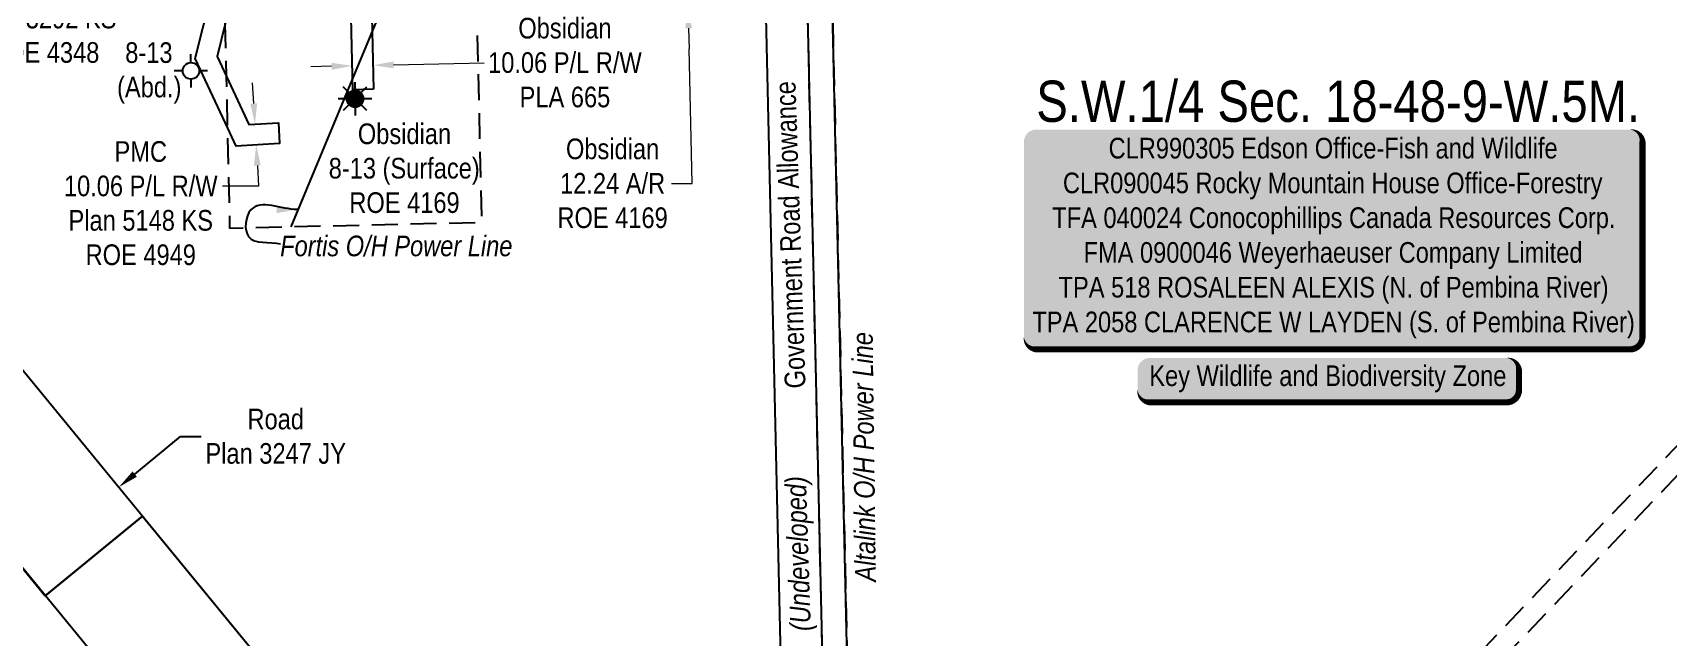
# Model space of a CAD drawing. Extents: x 610781 to 613451, y 5887607 to 5892660.
# Drawn here: x 612138 to 612931, y 5888916 to 5889209 of the extents above; entities that cross this region are included whole.
import ezdxf
from ezdxf.enums import TextEntityAlignment as Align

# ---------------------------------------------------------------- set-up
doc = ezdxf.new("R2010")
doc.units = 0
doc.header["$LTSCALE"] = 5
doc.header["$PDSIZE"] = -1.5
doc.linetypes.add('foc-ACCESSROAD', pattern=[3.75, 2.5, -1.25])
doc.linetypes.add('foc-FLOWLINE', pattern=[3.75, 2.5, -1.25])
doc.layers.get('Defpoints').update_dxf_attribs({"color": 9})
for name, color, linetype in [('AS-POWER', 104, 'foc-POWER'), ('AS-TELUS', 224, 'foc-TEL'), ('AS-WILDLIFE-BLOCK', 131, 'Continuous'), ('C-RW', 13, 'Continuous'), ('C-SYMBOL', 7, 'Continuous'), ('C-WS', 13, 'foc-ACCESSROAD'), ('C-WS-S', 13, 'Continuous'), ('F-EZE', 190, 'foc-FLOWLINE'), ('F-RW', 190, 'Continuous'), ('L-ROAD-T', 7, 'Continuous'), ('L-SEC', 7, 'Continuous'), ('L-SECLBL', 7, 'Continuous'), ('L-TITLEDB', 4, 'Continuous'), ('L-TITLEDB-T', 4, 'Continuous')]:
    doc.layers.add(name, color=color, linetype=linetype)
for name, color, linetype, lineweight in [('C-AR-T', 13, 'Continuous', 9), ('C-RW-T', 13, 'Continuous', 9), ('C-WS-T', 13, 'Continuous', 9), ('F-EZE-T', 190, 'Continuous', 9), ('F-RW-T', 190, 'Continuous', 9), ('T-TEXT', 48, 'Continuous', 18)]:
    doc.layers.add(name, color=color, linetype=linetype, lineweight=lineweight)
doc.styles.add('175L', font='ARIALN.TTF', dxfattribs={"height": 20})
doc.styles.add('80', font='ARIALN.TTF', dxfattribs={"height": 10})
doc.styles.add('80CG', font='ARIALN.TTF', dxfattribs={"height": 10})
doc.styles.add('80L', font='ARIALN.TTF', dxfattribs={"height": 10})
doc.styles.add('80LS', font='ARIALNI.TTF', dxfattribs={"height": 10})
doc.styles.add('foc-LtypeFont', font='ARIALN.TTF', dxfattribs={"height": 7.35})
doc.linetypes.add('foc-POWER', pattern='A,6,-1,["P",foc-LtypeFont,S=0.2,R=0,X=-0.625,Y=-0.75],-1.24,4', length=12.24)
doc.linetypes.add('foc-POWER-NOLINE', pattern='A,0,-4,["P",foc-LtypeFont,S=0.2,R=0,X=-0.625,Y=-0.75],-8.24', length=12.24)
doc.linetypes.add('foc-TEL', pattern='A,2,-1,["T",foc-LtypeFont,S=0.2,R=0,X=-0.425,Y=-0.75],-1.24,8', length=12.24)
doc.linetypes.add('foc-TEL-NOLINE', pattern='A,0,-2,["T",foc-LtypeFont,S=0.2,R=0,X=-0.425,Y=-0.75],-10.24', length=12.24)
doc.dimstyles.new('Compass 5 000', dxfattribs={"dimscale": 5, "dimtxt": 9, "dimasz": 2, "dimexe": 0.2, "dimexo": 0.0625, "dimgap": 0.5, "dimtad": 0, "dimtih": 1, "dimtoh": 1, "dimzin": 0, "dimdsep": 46, "dimtxsty": '80CG', "dimcen": 0.1, "dimse1": 1, "dimse2": 1, "dimclrd": 256, "dimclrt": 256, "dimaunit": 1, "dimadec": 4, "dimazin": 0, "dimtfac": 0.06, "dimtofl": 0, "dimtmove": 0, "dimatfit": 1, "dimfxl": 0.2, "dimtolj": 1, "dimtzin": 0, "dimlwd": -1, "dimarcsym": 0})

# ---------------------------------------------------------------- blocks, each defined once
blk = doc.blocks.new('*D392')
at = {"layer": 'C-RW-T', "transparency": 16777216}
for p, q in [((612283.24, 5889192.56), (612273.24, 5889192.32)), ((612313.29, 5889193.26), (612357.26, 5889194.3))]:
    blk.add_line(p, q, dxfattribs=at)
for points in [[(612283.2, 5889194.22), (612283.27, 5889190.89), (612293.23, 5889192.79)], [(612313.25, 5889194.93), (612313.33, 5889191.6), (612303.29, 5889193.03)]]:
    blk.add_solid(points, dxfattribs=at)
at = {"layer": 'Defpoints', "color": 0, "transparency": 16777216}
for p in [(612293.2, 5889194.06), (612303.26, 5889194.29), (612303.29, 5889193.03)]:
    blk.add_point(p, dxfattribs=at)
at = {"layer": 'C-RW-T', "transparency": 16777216, "insert": (612396.35, 5889194.3), "char_height": 10, "attachment_point": 5, "style": '80CG'}
blk.add_mtext('\\A1;Obsidian\\P10.06 P/L R/W\\PPLA 665', dxfattribs=at)
blk = doc.blocks.new('GAS')
h = blk.add_hatch(color=255)
h.dxf.hatch_style = 1
edge = h.paths.add_edge_path()
edge.add_arc((0, 0), 0.9, 0, 360)
for p, q in [((0, 0.81), (0, 1.62)), ((-0.81, 0), (-1.62, 0)), ((-0.57, 0.57), (-1.14, 1.14)), ((0.57, 0.57), (1.14, 1.14)), ((1.62, 0), (0.81, 0)), ((-0.57, -0.57), (-1.14, -1.14)), ((0, -0.81), (0, -1.62)), ((1.14, -1.14), (0.57, -0.57))]:
    blk.add_line(p, q)
blk.add_circle((0, 0), 0.8)
blk = doc.blocks.new('GABD')
for p, q in [((0, 0.81), (0, 1.62)), ((-0.81, 0), (-1.62, 0)), ((1.62, 0), (0.81, 0)), ((0, -0.81), (0, -1.62))]:
    blk.add_line(p, q)
blk.add_circle((0, 0), 0.8)
blk = doc.blocks.new('*D500')
at = {"layer": 'Defpoints', "color": 0, "transparency": 16777216}
for p in [(612513.17, 5889256.89), (612525.17, 5889257.17), (612525.64, 5889236.63)]:
    blk.add_point(p, dxfattribs=at)
at = {"layer": 'F-EZE-T', "transparency": 16777216}
for p, q in [((612503.64, 5889236.12), (612493.64, 5889235.9)), ((612535.64, 5889236.86), (612545.63, 5889237.08))]:
    blk.add_line(p, q, dxfattribs=at)
for points in [[(612535.6, 5889238.52), (612535.67, 5889235.19), (612525.64, 5889236.63)], [(612503.6, 5889237.79), (612503.68, 5889234.46), (612513.64, 5889236.35)]]:
    blk.add_solid(points, dxfattribs=at)
at = {"layer": 'F-EZE-T', "transparency": 16777216, "insert": (612623.57, 5889237.08), "char_height": 10, "attachment_point": 5, "style": '80CG'}
blk.add_mtext('\\A1;Altalink\\P12.00 Vegetation Control R/W\\PEZE 880265', dxfattribs=at)
blk = doc.blocks.new('*D514')
at = {"layer": 'C-AR-T', "transparency": 16777216}
for p, q in [((612455.38, 5889251.12), (612455.15, 5889261.12)), ((612456.29, 5889211), (612456.52, 5889201)), ((612458.01, 5889135.81), (612456.52, 5889201)), ((612448.01, 5889135.81), (612458.01, 5889135.81))]:
    blk.add_line(p, q, dxfattribs=at)
for points in [[(612457.04, 5889251.16), (612453.71, 5889251.09), (612455.6, 5889241.13)], [(612457.96, 5889211.04), (612454.63, 5889210.96), (612456.06, 5889221)]]:
    blk.add_solid(points, dxfattribs=at)
at = {"layer": 'Defpoints', "color": 0, "transparency": 16777216}
for p in [(612480.19, 5889241.69), (612456.06, 5889221), (612480.65, 5889221.56)]:
    blk.add_point(p, dxfattribs=at)
at = {"layer": 'C-AR-T', "transparency": 16777216, "insert": (612419.46, 5889135.81), "char_height": 10, "attachment_point": 5, "style": '80CG'}
blk.add_mtext('\\A1;Obsidian\\P12.24 A/R\\PROE 4169', dxfattribs=at)
blk = doc.blocks.new('*D516')
at = {"layer": 'Defpoints', "color": 0, "transparency": 16777216}
for p in [(612247, 5889164.56), (612246.67, 5889154.48), (612247.59, 5889154.53)]:
    blk.add_point(p, dxfattribs=at)
at = {"layer": 'F-RW-T', "transparency": 16777216}
for p, q in [((612245.5, 5889174.49), (612244.92, 5889184.48)), ((612247.25, 5889144.49), (612247.83, 5889134.51))]:
    blk.add_line(p, q, dxfattribs=at)
for points in [[(612247.16, 5889174.59), (612243.83, 5889174.4), (612246.08, 5889164.51)], [(612248.91, 5889144.59), (612245.58, 5889144.4), (612246.67, 5889154.48)]]:
    blk.add_solid(points, dxfattribs=at)
at = {"layer": 'F-RW-T', "transparency": 16777216, "insert": (612190.72, 5889126.21), "char_height": 10, "attachment_point": 5, "style": '80CG'}
blk.add_mtext('\\A1;PMC\\P10.06 P/L R/W\\PPlan 5148 KS\\PROE 4949', dxfattribs=at)
blk = doc.blocks.new('*D517')
at = {"layer": 'Defpoints', "color": 0, "transparency": 16777216}
for p in [(612274.76, 5889223.06), (612289.93, 5889222.79), (612274.75, 5889222.58)]:
    blk.add_point(p, dxfattribs=at)
at = {"layer": 'F-RW-T', "transparency": 16777216}
for p, q in [((612264.75, 5889222.76), (612182.98, 5889224.2)), ((612299.92, 5889222.14), (612309.91, 5889221.97))]:
    blk.add_line(p, q, dxfattribs=at)
for points in [[(612264.78, 5889224.43), (612264.72, 5889221.09), (612274.75, 5889222.58)], [(612299.95, 5889223.81), (612299.89, 5889220.48), (612289.92, 5889222.32)]]:
    blk.add_solid(points, dxfattribs=at)
at = {"layer": 'F-RW-T', "transparency": 16777216, "insert": (612143.9, 5889224.2), "char_height": 10, "attachment_point": 5, "style": '80CG'}
blk.add_mtext('\\A1;Pembina\\P15.24 P/L R/W\\PPlan 3292 KS\\PROE 4348', dxfattribs=at)
blk = doc.blocks.new('*U530')
h = blk.add_hatch(color=255)
edge = h.paths.add_edge_path()
edge.add_line((-144, -54), (144, -54))
edge.add_arc((144, -48), 6, 270, 360)
edge.add_line((150, -48), (150, 46.5))
edge.add_arc((144, 46.5), 6, 0, 90)
edge.add_line((144, 52.5), (-144, 52.5))
edge.add_arc((-144, 46.5), 6, 90, 180)
edge.add_line((-150, 46.5), (-150, -48))
edge.add_arc((-144, -48), 6, 180, 270)
at = {"color": 44, "flags": 128}
blk.add_lwpolyline([(-144, -54, 3, 3, 0), (144, -54, 3, 3, 0.414214), (150, -48, 3, 3, 0), (150, 46.5, 3, 0, 0.414214), (144, 52.5, 0, 0, 0), (-144, 52.5, 0, 0, 0.414214), (-150, 46.5, 0, 0, 0), (-150, -48, 0, 3, 0.414214)], format="xyseb", close=True, dxfattribs=at)
at = {"color": 44, "style": '80'}
blk.add_attdef('ENTER_TEXT_001', (-35.99, -5), '', height=10, dxfattribs=at)
blk = doc.blocks.new('*U525')
h = blk.add_hatch(color=255)
edge = h.paths.add_edge_path()
edge.add_line((-86.5, -11.5), (86.5, -11.5))
edge.add_arc((86.5, -5.5), 6, 270, 360)
edge.add_line((92.5, -5.5), (92.5, 4))
edge.add_arc((86.5, 4), 6, 0, 90)
edge.add_line((86.5, 10), (-86.5, 10))
edge.add_arc((-86.5, 4), 6, 90, 180)
edge.add_line((-92.5, 4), (-92.5, -5.5))
edge.add_arc((-86.5, -5.5), 6, 180, 270)
at = {"color": 131, "flags": 128}
blk.add_lwpolyline([(-86.5, -11.5, 3, 3, 0), (86.5, -11.5, 3, 3, 0.414214), (92.5, -5.5, 3, 3, 0), (92.5, 4, 3, 0, 0.414214), (86.5, 10, 0, 0, 0), (-86.5, 10, 0, 0, 0.414214), (-92.5, 4, 0, 0, 0), (-92.5, -5.5, 0, 3, 0.414214)], format="xyseb", close=True, dxfattribs=at)
at = {"color": 131, "style": '80'}
blk.add_attdef('ENTER_TEXT_001', (-35.99, -5), '', height=10, dxfattribs=at)
blk = doc.blocks.new('*D609')
at = {"layer": 'Defpoints', "color": 0, "transparency": 16777216}
for p in [(612170.55, 5889000.26), (612180.06, 5888988.68), (612123.47, 5888961.6)]:
    blk.add_point(p, dxfattribs=at)
at = {"layer": 'L-TITLEDB-T', "transparency": 16777216}
for p, q in [((612187.79, 5888995.02), (612210.06, 5889013.3)), ((612210.06, 5889013.3), (612220.06, 5889013.3)), ((612125.25, 5888943.68), (612117.52, 5888937.33))]:
    blk.add_line(p, q, dxfattribs=at)
for points in [[(612186.73, 5888996.31), (612188.85, 5888993.73), (612180.06, 5888988.68)], [(612124.19, 5888944.96), (612126.31, 5888942.39), (612132.98, 5888950.02)]]:
    blk.add_solid(points, dxfattribs=at)
at = {"layer": 'L-TITLEDB-T', "transparency": 16777216, "insert": (612256.15, 5889013.3), "char_height": 10, "attachment_point": 5, "style": '80CG'}
blk.add_mtext('\\A1;Road\\PPlan 3247 JY', dxfattribs=at)

msp = doc.modelspace()

# ---------------------------------------------------------------- linework, layer by layer
at = {"layer": 'AS-POWER', "flags": 128}
msp.add_lwpolyline([(612263.614, 5889114.719), (612310.02, 5889226.3), (612525.873, 5889226.388)], dxfattribs=at)
at = {"layer": 'AS-POWER', "linetype": 'foc-POWER-NOLINE', "flags": 128}
msp.add_lwpolyline([(612541.38, 5888547.708), (612537.123, 5888734.37), (612525.873, 5889226.388)], dxfattribs=at)
at = {"layer": 'AS-TELUS', "linetype": 'foc-TEL-NOLINE', "flags": 128}
for points in [[(612027.18, 5889227.101, 0.005064), (612025.732, 5889222.786), (612025.232, 5889221.073), (612024.748, 5889219.356), (612024.278, 5889217.636), (612023.823, 5889215.911), (612023.384, 5889214.182), (612022.959, 5889212.449), (612022.55, 5889210.714), (612022.155, 5889208.974), (612021.776, 5889207.23), (612021.412, 5889205.484), (612021.062, 5889203.735), (612020.729, 5889201.983), (612020.41, 5889200.228), (612020.107, 5889198.469), (612019.819, 5889196.709), (612019.546, 5889194.947), (612019.289, 5889193.181), (612019.047, 5889191.414), (612018.82, 5889189.644), (612018.609, 5889187.873), (612018.413, 5889186.1), (612018.233, 5889184.325), (612018.068, 5889182.549), (612017.918, 5889180.772), (612017.784, 5889178.993), (612017.665, 5889177.213), (612017.562, 5889175.432), (612017.474, 5889173.65), (612017.402, 5889171.868), (612017.345, 5889170.085), (612017.304, 5889168.302), (612017.279, 5889166.519), (612017.268, 5889164.735), (612017.273, 5889162.951), (612017.294, 5889161.167), (612017.331, 5889159.384), (612017.382, 5889157.6), (612017.449, 5889155.818), (612017.532, 5889154.036), (612017.63, 5889152.255), (612017.744, 5889150.475), (612017.873, 5889148.696), (612018.018, 5889146.917), (612018.178, 5889145.141), (612018.353, 5889143.365), (612018.544, 5889141.592), (612018.75, 5889139.82), (612018.972, 5889138.05), (612019.209, 5889136.282), (612019.462, 5889134.516), (612019.729, 5889132.753), (612020.012, 5889130.992), (612020.311, 5889129.233), (612020.624, 5889127.476), (612020.953, 5889125.723), (612021.297, 5889123.973), (612021.656, 5889122.226), (612022.031, 5889120.482), (612022.42, 5889118.741), (612022.825, 5889117.004), (612023.245, 5889115.27), (612023.68, 5889113.54), (612024.129, 5889111.813), (612024.594, 5889110.092), (612025.074, 5889108.373), (612025.569, 5889106.659), (612026.078, 5889104.95), (612026.603, 5889103.245), (612027.142, 5889101.545), (612027.696, 5889099.849), (612028.265, 5889098.158), (612028.847, 5889096.472), (612029.446, 5889094.792), (612030.058, 5889093.117), (612030.685, 5889091.446), (612031.327, 5889089.782), (612031.983, 5889088.123), (612032.653, 5889086.47), (612033.338, 5889084.823), (612034.037, 5889083.182), (612034.75, 5889081.547), (612035.477, 5889079.918), (612036.219, 5889078.295), (612036.974, 5889076.679), (612037.744, 5889075.07), (612038.528, 5889073.468), (612039.325, 5889071.873), (612040.136, 5889070.284), (612040.961, 5889068.702), (612041.8, 5889067.127), (612042.653, 5889065.56), (612043.519, 5889064.001), (612044.398, 5889062.45), (612045.292, 5889060.905), (612046.198, 5889059.368), (612047.117, 5889057.84), (612048.051, 5889056.32), (612048.997, 5889054.808), (612049.956, 5889053.304), (612050.928, 5889051.808), (612051.913, 5889050.321), (612052.911, 5889048.842), (612053.922, 5889047.373), (612054.946, 5889045.912), (612055.982, 5889044.459), (612057.031, 5889043.017), (612058.092, 5889041.583), (612059.166, 5889040.159), (612060.252, 5889038.744), (612061.35, 5889037.338), (612062.461, 5889035.942), (612063.584, 5889034.556), (612144.448, 5888936.045)], [(612144.447, 5888936.046), (612191.534, 5888974.703), (612315.144, 5888824.139), (612461.27, 5888646.187), (612508.254, 5888588.97), (612541.346, 5888548.646), (612569.049, 5888514.9), (612746.515, 5888298.518), (612756.072, 5888280.537), (612756.072, 5888280.537), (612756.63, 5888279.487), (612778.475, 5888247.566), (612878.788, 5888125.187, -0.2387091), (612968.737, 5887720.221), (612967.777, 5887716.52), (612966.787, 5887712.827), (612965.765, 5887709.142), (612964.713, 5887705.466), (612963.632, 5887701.799), (612962.519, 5887698.141), (612961.375, 5887694.493), (612960.201, 5887690.853), (612958.998, 5887687.224), (612957.764, 5887683.605), (612956.5, 5887679.997), (612955.207, 5887676.399), (612953.882, 5887672.812), (612952.529, 5887669.236), (612951.146, 5887665.671), (612949.733, 5887662.118), (612948.29, 5887658.578), (612946.818, 5887655.049), (612930.624, 5887616.697)]]:
    msp.add_lwpolyline(points, format="xyb", dxfattribs=at)
at = {"layer": 'AS-TELUS', "flags": 128}
msp.add_lwpolyline([(612191.534, 5888974.703), (612144.447, 5888936.046)], dxfattribs=at)
at = {"layer": 'C-RW'}
msp.add_lwpolyline([(612303.567, 5889181.46), (612293.505, 5889181.223), (612292.182, 5889237.392), (612292.128, 5889239.778), (612291.953, 5889247.393), (612291.612, 5889262.443), (612290.041, 5889331.637), (612288.402, 5889403.801), (612288.384, 5889404.626), (612288.372, 5889405.165), (612295.465, 5889410.98), (612298.255, 5889413.268), (612298.267, 5889412.729), (612298.379, 5889407.833), (612298.724, 5889392.606), (612300.104, 5889331.88), (612301.425, 5889273.653), (612301.938, 5889251.039), (612302.016, 5889247.624), (612302.243, 5889237.621), (612303.567, 5889181.46)], close=True, dxfattribs=at)
at = {"layer": 'C-WS', "flags": 128}
for points in [[(612290.104, 5889237.381), (612292.182, 5889237.392), (612302.243, 5889237.621), (612493.396, 5889241.989), (612493.856, 5889221.863), (612353.608, 5889218.658), (612355.934, 5889116.829), (612233.979, 5889114.042), (612232.871, 5889162.532), (612232.299, 5889187.57), (612231.714, 5889213.148), (612231.191, 5889235.997), (612237.527, 5889236.142), (612275.004, 5889236.998), (612282.116, 5889237.196), (612290.104, 5889237.381)], [(613078.821, 5889144.317), (612770.233, 5888820.952), (612746.532, 5888792.126), (612777.999, 5888792.79), (612780.249, 5888686.167), (612673.626, 5888683.916), (612672.926, 5888717.121), (612537.582, 5888714.264), (612525.577, 5888714.01), (612525.117, 5888734.116), (612537.123, 5888734.37), (612672.501, 5888737.228), (612671.375, 5888790.539), (612733.284, 5888791.846), (612762.701, 5888827.625), (613064.613, 5889143.993), (613078.821, 5889144.317)]]:
    msp.add_lwpolyline(points, close=True, dxfattribs=at)
at = {"layer": 'F-EZE', "flags": 128}
msp.add_lwpolyline([(612537.123, 5888734.37), (612525.117, 5888734.116), (612511.339, 5889336.986), (612521.688, 5889337.233), (612523.337, 5889337.273), (612537.123, 5888734.37)], close=True, dxfattribs=at)
at = {"layer": 'F-RW'}
msp.add_lwpolyline([(612232.299, 5889187.57), (612243.125, 5889164.329), (612257.47, 5889165.199), (612258.048, 5889155.139), (612236.89, 5889153.905), (612232.871, 5889162.532), (612217.127, 5889196.324), (612251.105, 5889330.697), (612261.445, 5889330.946), (612237.527, 5889236.142), (612231.714, 5889213.148), (612227.728, 5889197.382), (612232.299, 5889187.57)], close=True, dxfattribs=at)
at = {"layer": 'F-RW-T'}
msp.add_line((612247.829, 5889134.517), (612230.312, 5889134.517), dxfattribs=at)
at = {"layer": 'L-SEC'}
for points in [[(612509.544, 5888532.564), (612491.172, 5889336.431), (612472.938, 5890140.722)], [(612493.042, 5890141.19), (612511.276, 5889336.886), (612529.647, 5888533.047)]]:
    msp.add_lwpolyline(points, dxfattribs=at)
at = {"layer": 'L-TITLEDB'}
for points in [[(612110.67, 5889073.2), (612315.144, 5888824.139)], [(612225.312, 5888837.535), (612063.584, 5889034.556)]]:
    msp.add_lwpolyline(points, dxfattribs=at)

# ---------------------------------------------------------------- block references
at = {"layer": 'AS-WILDLIFE-BLOCK', "color": 3}
ref = msp.add_blockref('*U525', (612766.39, 5889041.278), dxfattribs=dict(at, xscale=0.999609, yscale=0.999609, zscale=0.999609))
ref.add_attrib('ENTER_TEXT_001', 'Key Wildlife and Biodiversity Zone', (612679.65, 5889037.664), dxfattribs={"layer": '0', "color": 131, "height": 9.99609, "style": '80'})
at = {"layer": 'C-WS-S', "xscale": 5.000000000000025, "yscale": 5.000000000000025, "zscale": 5.000000000000025}
for name, p in [('GABD', (612215.044, 5889190.325)), ('GAS', (612294.595, 5889176.831))]:
    msp.add_blockref(name, p, dxfattribs=at)
at = {"layer": 'L-SECLBL'}
ref = msp.add_blockref('*U530', (612768.791, 5889109.433), dxfattribs=dict(at, xscale=0.999609, yscale=0.999609, zscale=0.999609))
ref.add_attrib('ENTER_TEXT_001', 'CLR990305 Edson Office-Fish and Wildlife', (612659.922, 5889147.91), dxfattribs={"layer": '0', "color": 44, "height": 9.99609, "style": '80'})
ref.add_attrib('ENTER_TEXT_002', 'CLR090045 Rocky Mountain House Office-Forestry', (612637.771, 5889131.072), dxfattribs={"layer": '0', "color": 44, "height": 9.99609, "style": '80'})
ref.add_attrib('ENTER_TEXT_003', 'TFA 040024 Conocophillips Canada Resources Corp.', (612632.603, 5889114.235), dxfattribs={"layer": '0', "color": 44, "height": 9.99609, "style": '80'})
ref.add_attrib('ENTER_TEXT_004', 'FMA 0900046 Weyerhaeuser Company Limited', (612647.791, 5889097.398), dxfattribs={"layer": '0', "color": 44, "height": 9.99609, "style": '80'})
ref.add_attrib('ENTER_TEXT_005', 'TPA 518 ROSALEEN ALEXIS (N. of Pembina River)', (612635.668, 5889080.56), dxfattribs={"layer": '0', "color": 44, "height": 9.99609, "style": '80'})
ref.add_attrib('ENTER_TEXT_006', 'TPA 2058 CLARENCE W LAYDEN (S. of Pembina River)', (612622.958, 5889063.723), dxfattribs={"layer": '0', "color": 44, "height": 9.99609, "style": '80'})

# ---------------------------------------------------------------- texts
at = {"layer": 'AS-POWER', "insert": (612258.309, 5889110.541), "char_height": 9.99239, "attachment_point": 1, "style": '175L'}
msp.add_mtext_dynamic_manual_height_columns('{\\fArial Narrow|b0|i1|c0|p34;Fortis O/H Power Line}', width=112.24573, gutter_width=99.961, heights=[0], dxfattribs=at)
at = {"layer": 'AS-POWER', "insert": (612537.087, 5888942.861), "char_height": 9.99239, "attachment_point": 1, "rotation": 90.732962, "style": '175L'}
msp.add_mtext_dynamic_manual_height_columns('{\\fArial Narrow|b0|i1|c0|p34;Altalink O/H Power Line}', width=126.12705, gutter_width=99.961, heights=[0], dxfattribs=at)
at = {"layer": 'C-SYMBOL', "color": 3, "style": '175L'}
msp.add_text('S.W.1/4 Sec. 18-48-9-W.5M.', height=19.99218, dxfattribs=at).set_placement((612771.227, 5889159.646), align=Align.BOTTOM_CENTER)
at = {"layer": 'C-WS-T', "char_height": 10, "attachment_point": 1, "style": '80L'}
for s, width, insert in [('\\pi16.66283;8-13 \\P\\pi12.72013;(Abd.)', 55.24926, (612166.525, 5889204.201)), ('\\pi30.9345;Obsidian\\P\\pi16.81785;8-13 (Surface)\\P\\pi26.80421;ROE 4169', 105.70255, (612265.02, 5889164.87))]:
    msp.add_mtext_dynamic_manual_height_columns(s, width=width, gutter_width=50, heights=[0], dxfattribs=dict(at, insert=insert))
at = {"layer": 'L-ROAD-T', "style": '80L'}
msp.add_text('Government Road Allowance', height=9.99609, rotation=91.901279, dxfattribs=at).set_placement((612505.541, 5889110.917), align=Align.MIDDLE_CENTER)
at = {"layer": 'T-TEXT', "style": '80LS'}
msp.add_text('(Undeveloped)', height=9.99609, rotation=91.901279, dxfattribs=at).set_placement((612509.379, 5888956.469), align=Align.MIDDLE_CENTER)

# ---------------------------------------------------------------- dimensions: what is measured, and where the dimension line sits
at = {"layer": 'C-AR-T'}
dim = msp.add_linear_dim(base=(612456.065, 5889220.999), p1=(612480.192, 5889241.688), p2=(612480.652, 5889221.561), angle=271.308825, text='Obsidian\\P12.24 A/R\\PROE 4169', dimstyle='Compass 5 000', override={"dimtmove": 1}, dxfattribs=at)
dim.commit()
dim.dimension.update_dxf_attribs({"geometry": '*D514', "text_midpoint": (612443.476, 5889135.813), "dimtype": 161})
at = {"layer": 'C-RW-T'}
dim = msp.add_linear_dim(base=(612303.294, 5889193.029), p1=(612293.203, 5889194.056), p2=(612303.264, 5889194.293), angle=1.350089, text='Obsidian\\P10.06 P/L R/W\\PPLA 665', dimstyle='Compass 5 000', dxfattribs=at)
dim.commit()
dim.dimension.update_dxf_attribs({"geometry": '*D392', "text_midpoint": (612396.35, 5889194.301), "dimtype": 161})
at = {"layer": 'F-EZE-T'}
dim = msp.add_linear_dim(base=(612525.638, 5889236.627), p1=(612513.17, 5889256.894), p2=(612525.169, 5889257.168), angle=1.309854, text='Altalink\\P12.00 Vegetation Control R/W\\PEZE 880265', dimstyle='Compass 5 000', dxfattribs=at)
dim.commit()
dim.dimension.update_dxf_attribs({"geometry": '*D500', "text_midpoint": (612623.566, 5889237.085), "dimtype": 161})
at = {"layer": 'F-RW-T'}
dim = msp.add_linear_dim(base=(612274.75, 5889222.584), p1=(612289.926, 5889222.791), p2=(612274.759, 5889223.057), angle=178.99343, text='Pembina\\P15.24 P/L R/W\\PPlan 3292 KS\\PROE 4348', dimstyle='Compass 5 000', dxfattribs=at)
dim.commit()
dim.dimension.update_dxf_attribs({"geometry": '*D517', "text_midpoint": (612143.897, 5889224.196), "dimtype": 161})
dim = msp.add_linear_dim(base=(612246.665, 5889154.475), p1=(612247, 5889164.564), p2=(612247.586, 5889154.529), angle=273.338201, text='PMC\\P10.06 P/L R/W\\PPlan 5148 KS\\PROE 4949', dimstyle='Compass 5 000', override={"dimtmove": 2, "dimtfill": 0}, dxfattribs=at)
dim.commit()
dim.dimension.update_dxf_attribs({"geometry": '*D516', "text_midpoint": (612190.722, 5889126.207), "dimtype": 161})
at = {"layer": 'L-TITLEDB-T'}
dim = msp.add_linear_dim(base=(612180.062, 5888988.676), p1=(612123.469, 5888961.602), p2=(612170.554, 5889000.258), angle=39.385263, text='Road\\PPlan 3247 JY', dimstyle='Compass 5 000', dxfattribs=at)
dim.commit()
dim.dimension.update_dxf_attribs({"geometry": '*D609', "text_midpoint": (612256.152, 5889013.305), "dimtype": 161})

# ---------------------------------------------------------------- leaders
at = {"layer": 'AS-POWER', "path_type": 1}
msp.add_leader([(612266.597, 5889123.209), (612244.047, 5889122.991), (612242.956, 5889110.05), (612258.523, 5889106.633)], dimstyle='Compass 5 000', override={"dimgap": 0.5, "dimtad": 0}, dxfattribs=at)

doc.saveas('drawing.dxf')
